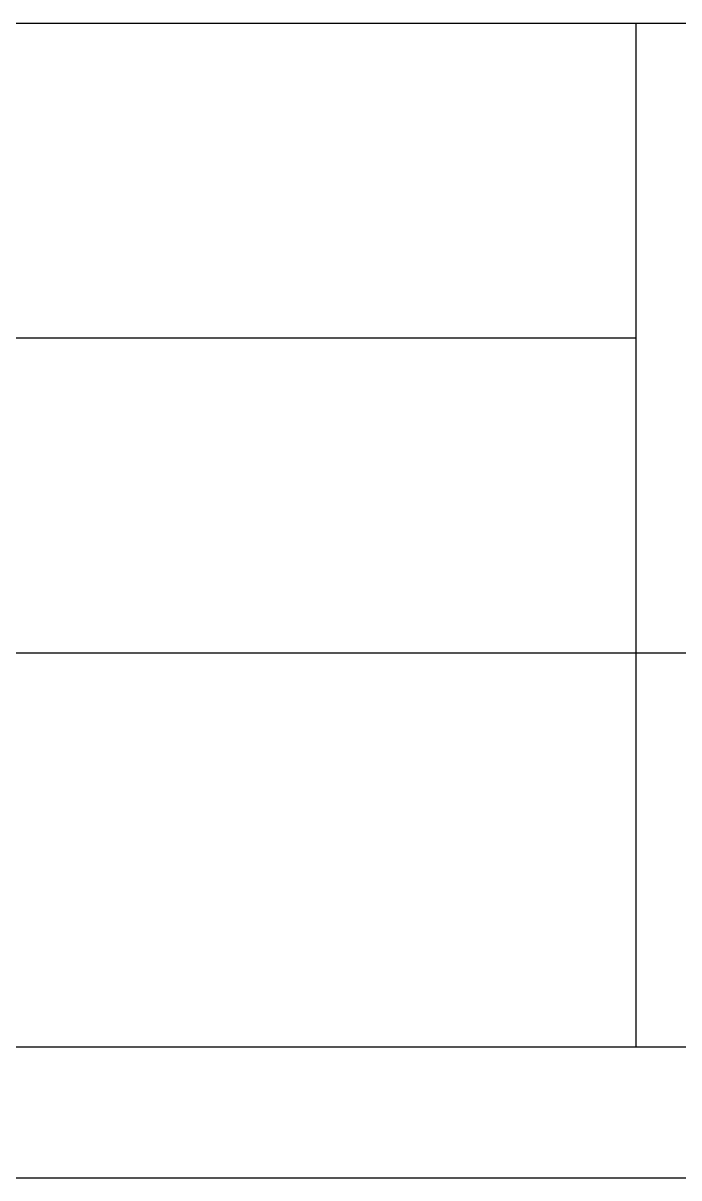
# Model space of a CAD drawing. Extents: x 0.2 to 49.5, y 17.6 to 52.5.
# Drawn here: x 37.92 to 40.85, y 17.64 to 22.81 of the extents above; entities that cross this region are included whole.
import ezdxf

# ---------------------------------------------------------------- set-up
doc = ezdxf.new("R2010")
doc.units = 0
doc.layers.get('0').update_dxf_attribs({"linetype": 'CONTINUOUS'})

msp = doc.modelspace()

# ---------------------------------------------------------------- linework, layer by layer
at = {"color": 7}
for points in [[(25.3957, 22.8094), (48.8758, 22.8094)], [(40.6578, 18.2307), (40.6578, 22.8094)], [(40.6578, 21.4005), (25.3957, 21.4005)], [(48.8758, 19.9917), (25.3957, 19.9917)], [(0.7416, 18.2307), (48.8758, 18.2307)], [(0.1546, 17.6437), (49.4628, 17.6437)]]:
    msp.add_lwpolyline(points, dxfattribs=at)
at = {"color": 7, "const_width": 0.0000000783}
for points in [[(37.9913, 22.3542), (37.9913, 22.6477), (38.2035, 22.6477), (38.2035, 22.613), (38.0301, 22.613), (38.0301, 22.5232), (38.1925, 22.5232), (38.1925, 22.4887), (38.0301, 22.4887), (38.0301, 22.3888), (38.2103, 22.3888), (38.2103, 22.3542), (37.9913, 22.3542)], [(38.8966, 22.3542), (38.8966, 22.6477), (38.9327, 22.6477), (38.9327, 22.3542), (38.8966, 22.3542)], [(38.245, 22.4176), (38.2806, 22.4233), (38.2838, 22.4101), (38.2894, 22.3991), (38.2973, 22.3904), (38.3077, 22.3841), (38.3204, 22.3803), (38.3356, 22.379), (38.3508, 22.3801), (38.363, 22.3835), (38.3725, 22.3891), (38.3792, 22.3962), (38.3832, 22.4042), (38.3845, 22.4128), (38.3833, 22.4204), (38.3798, 22.4268), (38.3739, 22.4321), (38.3665, 22.4356), (38.3542, 22.4396), (38.337, 22.4443), (38.3133, 22.4506), (38.295, 22.4564), (38.2821, 22.4616), (38.2727, 22.4671), (38.265, 22.4738), (38.2589, 22.4818), (38.2545, 22.4907), (38.2518, 22.5002), (38.251, 22.5103), (38.2517, 22.5196), (38.2538, 22.5284), (38.2575, 22.5367), (38.2623, 22.5443), (38.2682, 22.551), (38.2752, 22.5568), (38.2815, 22.5607), (38.2891, 22.5642), (38.2981, 22.5673), (38.308, 22.5697), (38.3184, 22.5711), (38.3292, 22.5716), (38.3452, 22.5708), (38.3599, 22.5684), (38.3732, 22.5644), (38.3847, 22.559), (38.394, 22.5525), (38.4011, 22.5449), (38.4065, 22.5357), (38.4106, 22.5248), (38.4135, 22.5119), (38.3783, 22.5071), (38.3757, 22.5173), (38.371, 22.5258), (38.3644, 22.5328), (38.3556, 22.5379), (38.3448, 22.5409), (38.3318, 22.542), (38.3169, 22.5411), (38.3051, 22.5383), (38.2964, 22.5338), (38.2905, 22.528), (38.287, 22.5216), (38.2858, 22.5145), (38.2863, 22.51), (38.2877, 22.5058), (38.2902, 22.5019), (38.2937, 22.4983), (38.2983, 22.4951), (38.304, 22.4923), (38.31, 22.4904), (38.3206, 22.4873), (38.3358, 22.4831), (38.3588, 22.4767), (38.3766, 22.4711), (38.3892, 22.4664), (38.3986, 22.4614), (38.4065, 22.4551), (38.4129, 22.4475), (38.4177, 22.4385), (38.4206, 22.4283), (38.4215, 22.4166), (38.4204, 22.4049), (38.4169, 22.3936), (38.411, 22.3827), (38.403, 22.3729), (38.3929, 22.3647), (38.3807, 22.3581), (38.3669, 22.3532), (38.3519, 22.3503), (38.3358, 22.3494), (38.3104, 22.3513), (38.2894, 22.357), (38.2727, 22.3666), (38.2599, 22.3799), (38.2507, 22.3969), (38.245, 22.4176)], [(38.6031, 22.4321), (38.6386, 22.4275), (38.6327, 22.4048), (38.6228, 22.3857), (38.6088, 22.3701), (38.5917, 22.3586), (38.5721, 22.3517), (38.5501, 22.3494), (38.5229, 22.3525), (38.4995, 22.3621), (38.4799, 22.3779), (38.4652, 22.3997), (38.4563, 22.4269), (38.4534, 22.4597), (38.4546, 22.4817), (38.4584, 22.5018), (38.4648, 22.52), (38.4737, 22.5357), (38.4853, 22.5486), (38.4995, 22.5587), (38.5155, 22.5659), (38.5324, 22.5702), (38.5503, 22.5716), (38.572, 22.5697), (38.5908, 22.5638), (38.6069, 22.5541), (38.6198, 22.5408), (38.6293, 22.5242), (38.6352, 22.5043), (38.6001, 22.4989), (38.5959, 22.512), (38.59, 22.5228), (38.5824, 22.5312), (38.5733, 22.5372), (38.5631, 22.5408), (38.5517, 22.542), (38.5346, 22.5398), (38.5199, 22.5333), (38.5074, 22.5225), (38.498, 22.5069), (38.4923, 22.4863), (38.4904, 22.4607), (38.4922, 22.4347), (38.4977, 22.414), (38.5068, 22.3984), (38.5189, 22.3876), (38.5332, 22.3812), (38.5497, 22.379), (38.563, 22.3805), (38.5748, 22.3848), (38.5851, 22.392), (38.5934, 22.4023), (38.5994, 22.4156), (38.6031, 22.4321)], [(38.8081, 22.3804), (38.7949, 22.3702), (38.7821, 22.3622), (38.7696, 22.3564), (38.7569, 22.3525), (38.7437, 22.3502), (38.7298, 22.3494), (38.7083, 22.3513), (38.6903, 22.357), (38.676, 22.3665), (38.6655, 22.379), (38.6593, 22.3935), (38.6572, 22.4102), (38.658, 22.4203), (38.6603, 22.4299), (38.6643, 22.4388), (38.6695, 22.4468), (38.6757, 22.4537), (38.6829, 22.4595), (38.6909, 22.4643), (38.6995, 22.4682), (38.7088, 22.4713), (38.7171, 22.4731), (38.7278, 22.4749), (38.7409, 22.4767), (38.7674, 22.4804), (38.7888, 22.4845), (38.8051, 22.4891), (38.8052, 22.4935), (38.8053, 22.4966), (38.8053, 22.4985), (38.8042, 22.5118), (38.8008, 22.5221), (38.7951, 22.5296), (38.7844, 22.5363), (38.7707, 22.5404), (38.7541, 22.5418), (38.7386, 22.5408), (38.7261, 22.5378), (38.7165, 22.5329), (38.7092, 22.5254), (38.7032, 22.5149), (38.6986, 22.5013), (38.6634, 22.5061), (38.6673, 22.5203), (38.6725, 22.5324), (38.6792, 22.5427), (38.6876, 22.5512), (38.6982, 22.5584), (38.711, 22.5641), (38.7256, 22.5683), (38.7417, 22.5708), (38.7593, 22.5716), (38.7763, 22.5709), (38.791, 22.5688), (38.8035, 22.5652), (38.8139, 22.5606), (38.8222, 22.5552), (38.8285, 22.5491), (38.8334, 22.542), (38.8371, 22.5339), (38.8398, 22.5246), (38.8408, 22.5168), (38.8414, 22.5057), (38.8416, 22.4913), (38.8416, 22.4433), (38.8418, 22.4139), (38.8426, 22.3927), (38.8439, 22.3797), (38.8459, 22.371), (38.8489, 22.3624), (38.853, 22.3542), (38.8153, 22.3542), (38.812, 22.3621), (38.8096, 22.3708), (38.8081, 22.3804)], [(39.1273, 22.3804), (39.1141, 22.3702), (39.1012, 22.3622), (39.0887, 22.3564), (39.0761, 22.3525), (39.0628, 22.3502), (39.049, 22.3494), (39.0274, 22.3513), (39.0095, 22.357), (38.9951, 22.3665), (38.9847, 22.379), (38.9784, 22.3935), (38.9763, 22.4102), (38.9771, 22.4203), (38.9795, 22.4299), (38.9834, 22.4388), (38.9886, 22.4468), (38.9948, 22.4537), (39.002, 22.4595), (39.01, 22.4643), (39.0187, 22.4682), (39.028, 22.4713), (39.0362, 22.4731), (39.0469, 22.4749), (39.06, 22.4767), (39.0865, 22.4804), (39.1079, 22.4845), (39.1243, 22.4891), (39.1244, 22.4935), (39.1244, 22.4966), (39.1245, 22.4985), (39.1233, 22.5118), (39.1199, 22.5221), (39.1142, 22.5296), (39.1035, 22.5363), (39.0899, 22.5404), (39.0732, 22.5418), (39.0577, 22.5408), (39.0452, 22.5378), (39.0357, 22.5329), (39.0283, 22.5254), (39.0223, 22.5149), (39.0177, 22.5013), (38.9825, 22.5061), (38.9864, 22.5203), (38.9917, 22.5324), (38.9983, 22.5427), (39.0068, 22.5512), (39.0174, 22.5584), (39.0302, 22.5641), (39.0448, 22.5683), (39.0609, 22.5708), (39.0784, 22.5716), (39.0954, 22.5709), (39.1102, 22.5688), (39.1227, 22.5652), (39.133, 22.5606), (39.1413, 22.5552), (39.1477, 22.5491), (39.1525, 22.542), (39.1562, 22.5339), (39.1589, 22.5246), (39.1599, 22.5168), (39.1605, 22.5057), (39.1607, 22.4913), (39.1607, 22.4433), (39.1609, 22.4139), (39.1617, 22.3927), (39.163, 22.3797), (39.165, 22.371), (39.1681, 22.3624), (39.1721, 22.3542), (39.1345, 22.3542), (39.1312, 22.3621), (39.1288, 22.3708), (39.1273, 22.3804)], [(39.2266, 22.5258), (39.2266, 22.5668), (39.2676, 22.5668), (39.2676, 22.5258), (39.2266, 22.5258)], [(38.8051, 22.4609), (38.7899, 22.4558), (38.7702, 22.4513), (38.7463, 22.4473), (38.7329, 22.4451), (38.7224, 22.4426), (38.7148, 22.4401), (38.7092, 22.437), (38.7044, 22.4331), (38.7006, 22.4284), (38.6978, 22.423), (38.6962, 22.4173), (38.6956, 22.4112), (38.6968, 22.4022), (38.7005, 22.3942), (38.7065, 22.3872), (38.7149, 22.3819), (38.7256, 22.3787), (38.7385, 22.3776), (38.7518, 22.3786), (38.7642, 22.3817), (38.7755, 22.3867), (38.7853, 22.3935), (38.7933, 22.4018), (38.7993, 22.4116), (38.8025, 22.4211), (38.8045, 22.4331), (38.8051, 22.4477), (38.8051, 22.4609)], [(39.1243, 22.4609), (39.109, 22.4558), (39.0894, 22.4513), (39.0654, 22.4473), (39.052, 22.4451), (39.0415, 22.4426), (39.034, 22.4401), (39.0283, 22.437), (39.0235, 22.4331), (39.0197, 22.4284), (39.017, 22.423), (39.0153, 22.4173), (39.0147, 22.4112), (39.016, 22.4022), (39.0196, 22.3942), (39.0257, 22.3872), (39.034, 22.3819), (39.0447, 22.3787), (39.0576, 22.3776), (39.071, 22.3786), (39.0833, 22.3817), (39.0946, 22.3867), (39.1045, 22.3935), (39.1124, 22.4018), (39.1184, 22.4116), (39.1217, 22.4211), (39.1236, 22.4331), (39.1243, 22.4477), (39.1243, 22.4609)], [(39.2266, 22.3952), (39.2676, 22.3952), (39.2676, 22.3542), (39.2266, 22.3542), (39.2266, 22.3952)], [(37.9905, 20.9644), (37.9905, 21.2579), (38.0916, 21.2579), (38.1126, 21.2574), (38.13, 21.256), (38.1438, 21.2537), (38.1598, 21.2488), (38.1742, 21.2418), (38.1869, 21.2327), (38.2011, 21.2184), (38.2127, 21.2017), (38.2216, 21.1825), (38.228, 21.1612), (38.2319, 21.138), (38.2331, 21.1128), (38.2323, 21.0913), (38.2297, 21.0716), (38.2253, 21.0535), (38.2196, 21.0373), (38.213, 21.023), (38.2053, 21.0108), (38.1969, 21.0003), (38.188, 20.9914), (38.1786, 20.9841), (38.1682, 20.9782), (38.1566, 20.9733), (38.1435, 20.9694), (38.1292, 20.9666), (38.1135, 20.965), (38.0964, 20.9644), (37.9905, 20.9644)], [(38.2822, 21.2165), (38.2822, 21.2579), (38.3182, 21.2579), (38.3182, 21.2165), (38.2822, 21.2165)], [(38.4063, 20.9644), (38.3729, 20.9644), (38.3729, 21.2579), (38.4089, 21.2579), (38.4089, 21.1532), (38.4255, 21.1691), (38.445, 21.1787), (38.4672, 21.1818), (38.48, 21.181), (38.4924, 21.1783), (38.5043, 21.1739), (38.5153, 21.1679), (38.5249, 21.1605), (38.5331, 21.1517), (38.5401, 21.1415), (38.546, 21.13), (38.5509, 21.1172), (38.5544, 21.1034), (38.5566, 21.089), (38.5573, 21.0739), (38.5543, 21.0402), (38.5453, 21.0121), (38.5302, 20.9894), (38.511, 20.9729), (38.4894, 20.9629), (38.4654, 20.9596), (38.4421, 20.9631), (38.4224, 20.9736), (38.4063, 20.991), (38.4063, 20.9644)], [(38.8289, 21.2161), (38.8289, 21.2579), (38.865, 21.2579), (38.865, 21.2161), (38.8289, 21.2161)], [(39.2862, 20.9644), (39.2862, 20.9912), (39.2706, 20.9737), (39.2508, 20.9631), (39.2268, 20.9596), (39.2103, 20.9612), (39.1947, 20.9658), (39.18, 20.9736), (39.1669, 20.9842), (39.1559, 20.9972), (39.147, 21.0128), (39.1405, 21.0303), (39.1366, 21.0496), (39.1353, 21.0705), (39.1364, 21.0911), (39.14, 21.1103), (39.1459, 21.1283), (39.1541, 21.1442), (39.1647, 21.1575), (39.1777, 21.168), (39.1924, 21.1757), (39.2082, 21.1803), (39.2252, 21.1818), (39.2375, 21.1809), (39.2489, 21.1782), (39.2594, 21.1737), (39.2688, 21.1678), (39.2769, 21.1607), (39.2838, 21.1526), (39.2838, 21.2579), (39.3197, 21.2579), (39.3197, 20.9644), (39.2862, 20.9644)], [(38.092, 20.999), (38.11, 20.9997), (38.1251, 21.0015), (38.1375, 21.0045), (38.1478, 21.0085), (38.1566, 21.0136), (38.1639, 21.0197), (38.1724, 21.0299), (38.1796, 21.0423), (38.1854, 21.0568), (38.1897, 21.0735), (38.1922, 21.0923), (38.1931, 21.1134), (38.1914, 21.1417), (38.1864, 21.1653), (38.178, 21.1841), (38.1672, 21.1988), (38.1549, 21.2099), (38.1412, 21.2173), (38.1287, 21.2206), (38.112, 21.2226), (38.091, 21.2233), (38.0293, 21.2233), (38.0293, 20.999), (38.092, 20.999)], [(39.059, 20.9906), (39.0458, 20.9804), (39.033, 20.9724), (39.0204, 20.9666), (39.0078, 20.9627), (38.9946, 20.9604), (38.9807, 20.9596), (38.9591, 20.9615), (38.9412, 20.9672), (38.9269, 20.9767), (38.9164, 20.9892), (38.9101, 21.0038), (38.908, 21.0205), (38.9088, 21.0306), (38.9112, 21.0401), (38.9151, 21.049), (38.9204, 21.057), (38.9266, 21.0639), (38.9338, 21.0697), (38.9418, 21.0745), (38.9504, 21.0784), (38.9597, 21.0815), (38.968, 21.0834), (38.9786, 21.0852), (38.9917, 21.0869), (39.0183, 21.0906), (39.0397, 21.0948), (39.056, 21.0994), (39.0561, 21.1037), (39.0562, 21.1068), (39.0562, 21.1088), (39.055, 21.122), (39.0516, 21.1323), (39.046, 21.1398), (39.0353, 21.1466), (39.0216, 21.1506), (39.0049, 21.152), (38.9895, 21.151), (38.9769, 21.148), (38.9674, 21.1431), (38.96, 21.1356), (38.954, 21.1251), (38.9495, 21.1116), (38.9142, 21.1164), (38.9181, 21.1305), (38.9234, 21.1427), (38.9301, 21.1529), (38.9385, 21.1615), (38.9491, 21.1686), (38.9619, 21.1743), (38.9765, 21.1785), (38.9926, 21.181), (39.0101, 21.1818), (39.0272, 21.1811), (39.0419, 21.179), (39.0544, 21.1754), (39.0647, 21.1708), (39.0731, 21.1654), (39.0794, 21.1593), (39.0842, 21.1523), (39.0879, 21.1441), (39.0906, 21.1348), (39.0916, 21.127), (39.0922, 21.1159), (39.0924, 21.1016), (39.0924, 21.0535), (39.0927, 21.0241), (39.0934, 21.0029), (39.0947, 20.9899), (39.0968, 20.9812), (39.0998, 20.9727), (39.1038, 20.9644), (39.0662, 20.9644), (39.0629, 20.9723), (39.0605, 20.9811), (39.059, 20.9906)], [(39.3629, 21.0707), (39.3665, 21.1067), (39.3775, 21.1359), (39.3957, 21.1582), (39.4154, 21.1713), (39.4376, 21.1792), (39.4626, 21.1818), (39.4901, 21.1786), (39.5139, 21.1691), (39.5343, 21.1531), (39.5497, 21.1315), (39.559, 21.1051), (39.5621, 21.0737), (39.5607, 21.0483), (39.5566, 21.0268), (39.5498, 21.0092), (39.5403, 20.9946), (39.5284, 20.9825), (39.514, 20.9726), (39.4978, 20.9654), (39.4807, 20.9611), (39.4626, 20.9596), (39.4347, 20.9628), (39.4107, 20.9723), (39.3904, 20.9882), (39.3751, 21.0101), (39.366, 21.0376), (39.3629, 21.0707)], [(38.2822, 21.177), (38.3182, 21.177), (38.3182, 20.9644), (38.2822, 20.9644), (38.2822, 21.177)], [(38.4059, 21.0723), (38.4071, 21.0492), (38.4105, 21.0308), (38.4163, 21.0171), (38.429, 21.0016), (38.4444, 20.9923), (38.4624, 20.9892), (38.4774, 20.9915), (38.491, 20.9984), (38.5032, 21.0098), (38.5128, 21.0257), (38.5185, 21.0461), (38.5204, 21.0709), (38.5186, 21.0963), (38.5131, 21.1167), (38.5039, 21.1324), (38.4921, 21.1434), (38.4788, 21.15), (38.464, 21.1522), (38.4489, 21.1499), (38.4353, 21.1431), (38.4231, 21.1317), (38.4136, 21.116), (38.4078, 21.0962), (38.4059, 21.0723)], [(38.7405, 20.9644), (38.7405, 20.9956), (38.7219, 20.9756), (38.6994, 20.9636), (38.673, 20.9596), (38.6607, 20.9604), (38.649, 20.9628), (38.6379, 20.9668), (38.6279, 20.972), (38.6198, 20.9781), (38.6136, 20.9849), (38.6089, 20.9928), (38.6052, 21.0017), (38.6025, 21.0117), (38.6013, 21.0201), (38.6006, 21.0313), (38.6003, 21.0453), (38.6003, 21.177), (38.6364, 21.177), (38.6364, 21.0591), (38.6366, 21.0423), (38.6373, 21.0297), (38.6386, 21.0211), (38.6417, 21.0123), (38.6465, 21.0048), (38.653, 20.9987), (38.6609, 20.9942), (38.67, 20.9915), (38.6802, 20.9906), (38.6908, 20.9916), (38.7009, 20.9943), (38.7106, 20.9989), (38.7192, 21.0052), (38.7259, 21.0127), (38.7307, 21.0216), (38.734, 21.0326), (38.736, 21.0464), (38.7367, 21.0631), (38.7367, 21.177), (38.7727, 21.177), (38.7727, 20.9644), (38.7405, 20.9644)], [(38.7901, 20.9126), (38.7968, 20.911), (38.8025, 20.9101), (38.8071, 20.9098), (38.8138, 20.9106), (38.8193, 20.913), (38.8235, 20.9171), (38.8265, 20.9244), (38.8283, 20.9366), (38.8289, 20.9536), (38.8289, 21.177), (38.865, 21.177), (38.865, 20.9528), (38.8639, 20.9293), (38.8604, 20.9111), (38.8548, 20.8981), (38.8442, 20.887), (38.8298, 20.8804), (38.8115, 20.8781), (38.8019, 20.8785), (38.7925, 20.8798), (38.7833, 20.8819), (38.7901, 20.9126)], [(39.1723, 21.0705), (39.1742, 21.0456), (39.18, 21.0252), (39.1895, 21.0095), (39.2017, 20.9982), (39.2152, 20.9915), (39.2302, 20.9892), (39.2451, 20.9914), (39.2585, 20.9978), (39.2703, 21.0086), (39.2795, 21.0237), (39.285, 21.0434), (39.2868, 21.0675), (39.285, 21.094), (39.2793, 21.1154), (39.27, 21.1316), (39.2579, 21.1429), (39.2441, 21.1497), (39.2286, 21.152), (39.2134, 21.1498), (39.2, 21.1433), (39.1884, 21.1324), (39.1795, 21.1168), (39.1741, 21.0962), (39.1723, 21.0705)], [(39.3999, 21.0707), (39.4019, 21.0458), (39.4079, 21.0254), (39.4178, 21.0096), (39.4307, 20.9983), (39.4456, 20.9915), (39.4626, 20.9892), (39.4795, 20.9915), (39.4944, 20.9983), (39.5072, 21.0097), (39.5171, 21.0257), (39.5231, 21.0464), (39.5251, 21.0719), (39.5231, 21.0961), (39.5171, 21.116), (39.5071, 21.1317), (39.4942, 21.143), (39.4794, 21.1497), (39.4626, 21.152), (39.4456, 21.1498), (39.4307, 21.143), (39.4178, 21.1318), (39.4079, 21.116), (39.4019, 21.0957), (39.3999, 21.0707)], [(39.6144, 21.136), (39.6144, 21.177), (39.6554, 21.177), (39.6554, 21.136), (39.6144, 21.136)], [(39.056, 21.0711), (39.0407, 21.0661), (39.0211, 21.0615), (38.9971, 21.0575), (38.9838, 21.0553), (38.9733, 21.0529), (38.9657, 21.0503), (38.96, 21.0472), (38.9553, 21.0433), (38.9515, 21.0386), (38.9487, 21.0333), (38.947, 21.0276), (38.9465, 21.0215), (38.9477, 21.0124), (38.9513, 21.0044), (38.9574, 20.9974), (38.9658, 20.9921), (38.9764, 20.9889), (38.9893, 20.9878), (39.0027, 20.9889), (39.015, 20.9919), (39.0264, 20.9969), (39.0362, 21.0038), (39.0441, 21.0121), (39.0502, 21.0219), (39.0534, 21.0313), (39.0553, 21.0433), (39.056, 21.0579), (39.056, 21.0711)], [(39.6144, 21.0055), (39.6554, 21.0055), (39.6554, 20.9644), (39.6144, 20.9644), (39.6144, 21.0055)]]:
    msp.add_lwpolyline(points, dxfattribs=at)
at = {"color": 5, "const_width": 0.0000000783}
for points in [[(39.0593, 21.6453), (39.0204, 21.6453), (39.0204, 21.9209), (39.0101, 21.911), (38.9978, 21.901), (38.9835, 21.8911), (38.9689, 21.882), (38.9552, 21.8746), (38.9426, 21.8688), (38.9426, 21.9106), (38.9634, 21.9227), (38.9825, 21.9365), (38.9997, 21.9519), (39.0144, 21.9679), (39.0259, 21.9836), (39.0343, 21.999), (39.0593, 21.999), (39.0593, 21.6453)], [(39.4286, 21.6453), (39.3897, 21.6453), (39.3897, 21.9209), (39.3794, 21.911), (39.3671, 21.901), (39.3529, 21.8911), (39.3382, 21.882), (39.3245, 21.8746), (39.3119, 21.8688), (39.3119, 21.9106), (39.3327, 21.9227), (39.3518, 21.9365), (39.369, 21.9519), (39.3837, 21.9679), (39.3952, 21.9836), (39.4036, 21.999), (39.4286, 21.999), (39.4286, 21.6453)], [(39.1806, 21.8512), (39.1806, 21.9005), (39.225, 21.9005), (39.225, 21.8512), (39.1806, 21.8512)], [(39.1806, 21.6946), (39.225, 21.6946), (39.225, 21.6453), (39.1806, 21.6453), (39.1806, 21.6946)], [(38.2719, 20.2507), (38.2719, 20.6029), (38.3811, 20.6029), (38.4038, 20.6023), (38.4226, 20.6006), (38.4375, 20.5978), (38.4548, 20.5919), (38.4703, 20.5835), (38.484, 20.5726), (38.4993, 20.5554), (38.5118, 20.5354), (38.5215, 20.5124), (38.5284, 20.4868), (38.5326, 20.4589), (38.534, 20.4287), (38.533, 20.4029), (38.5302, 20.3792), (38.5255, 20.3576), (38.5194, 20.3381), (38.5122, 20.321), (38.5039, 20.3063), (38.4949, 20.2937), (38.4852, 20.2831), (38.4751, 20.2743), (38.4639, 20.2672), (38.4513, 20.2613), (38.4372, 20.2567), (38.4217, 20.2533), (38.4047, 20.2513), (38.3863, 20.2507), (38.2719, 20.2507)], [(38.3815, 20.2922), (38.4009, 20.2929), (38.4173, 20.2951), (38.4307, 20.2987), (38.4418, 20.3036), (38.4513, 20.3097), (38.4592, 20.317), (38.4684, 20.3293), (38.4761, 20.3441), (38.4824, 20.3615), (38.487, 20.3815), (38.4898, 20.4041), (38.4907, 20.4294), (38.4889, 20.4634), (38.4835, 20.4917), (38.4744, 20.5143), (38.4627, 20.5319), (38.4495, 20.5452), (38.4347, 20.5541), (38.4212, 20.5581), (38.4031, 20.5605), (38.3805, 20.5613), (38.3139, 20.5613), (38.3139, 20.2922), (38.3815, 20.2922)], [(38.9409, 20.3741), (38.9829, 20.3624), (38.9717, 20.3271), (38.9559, 20.2979), (38.9354, 20.2748), (38.9109, 20.2581), (38.8829, 20.248), (38.8516, 20.2447), (38.8196, 20.2472), (38.7918, 20.255), (38.7683, 20.2678), (38.7486, 20.2856), (38.7323, 20.308), (38.7194, 20.335), (38.7101, 20.365), (38.7045, 20.3965), (38.7026, 20.4294), (38.7047, 20.4645), (38.711, 20.4965), (38.7215, 20.5254), (38.7359, 20.5505), (38.7539, 20.5712), (38.7754, 20.5876), (38.7994, 20.5994), (38.8251, 20.6065), (38.8523, 20.6089), (38.8823, 20.6059), (38.909, 20.5969), (38.9323, 20.582), (38.9517, 20.5616), (38.9668, 20.5364), (38.9774, 20.5063), (38.9361, 20.4955), (38.9277, 20.5188), (38.917, 20.5374), (38.9041, 20.5514), (38.889, 20.5612), (38.8714, 20.567), (38.8514, 20.569), (38.8284, 20.5668), (38.808, 20.5603), (38.7903, 20.5495), (38.7756, 20.5351), (38.7641, 20.5177), (38.7558, 20.4973), (38.7503, 20.4752), (38.747, 20.4526), (38.7459, 20.4296), (38.7472, 20.401), (38.7511, 20.3748), (38.7577, 20.3512), (38.767, 20.3307), (38.7792, 20.314), (38.7943, 20.3011), (38.8113, 20.2919), (38.8293, 20.2864), (38.8481, 20.2845), (38.8704, 20.287), (38.8903, 20.2946), (38.9078, 20.3071), (38.9224, 20.3246), (38.9334, 20.3469), (38.9409, 20.3741)], [(39.275, 20.2507), (39.275, 20.6029), (39.3139, 20.6029), (39.3139, 20.2507), (39.275, 20.2507)], [(39.696, 20.6048), (39.747, 20.6048), (39.6994, 20.5375), (39.6672, 20.5375), (39.696, 20.6048)], [(39.1794, 20.2821), (39.1652, 20.2699), (39.1513, 20.2602), (39.1378, 20.2533), (39.1241, 20.2486), (39.1098, 20.2458), (39.0949, 20.2449), (39.0716, 20.2472), (39.0522, 20.254), (39.0367, 20.2654), (39.0254, 20.2804), (39.0186, 20.2979), (39.0164, 20.3179), (39.0172, 20.3301), (39.0198, 20.3415), (39.024, 20.3522), (39.0297, 20.3618), (39.0364, 20.3701), (39.0442, 20.377), (39.0528, 20.3828), (39.0621, 20.3875), (39.0722, 20.3912), (39.0811, 20.3934), (39.0926, 20.3956), (39.1067, 20.3977), (39.1354, 20.4021), (39.1585, 20.4071), (39.1762, 20.4126), (39.1763, 20.4178), (39.1763, 20.4216), (39.1764, 20.4239), (39.1751, 20.4398), (39.1715, 20.4522), (39.1653, 20.4611), (39.1538, 20.4693), (39.139, 20.4741), (39.121, 20.4758), (39.1043, 20.4746), (39.0908, 20.471), (39.0805, 20.4651), (39.0725, 20.4561), (39.0661, 20.4435), (39.0611, 20.4272), (39.0231, 20.433), (39.0273, 20.4499), (39.033, 20.4646), (39.0402, 20.4769), (39.0493, 20.4871), (39.0607, 20.4957), (39.0745, 20.5026), (39.0903, 20.5076), (39.1077, 20.5106), (39.1266, 20.5116), (39.145, 20.5107), (39.1609, 20.5082), (39.1744, 20.5039), (39.1856, 20.4983), (39.1946, 20.4919), (39.2015, 20.4845), (39.2066, 20.4761), (39.2107, 20.4663), (39.2136, 20.4551), (39.2146, 20.4458), (39.2153, 20.4325), (39.2155, 20.4152), (39.2155, 20.3576), (39.2158, 20.3223), (39.2166, 20.2969), (39.218, 20.2813), (39.2202, 20.2708), (39.2235, 20.2606), (39.2278, 20.2507), (39.1872, 20.2507), (39.1836, 20.2601), (39.181, 20.2706), (39.1794, 20.2821)], [(39.5811, 20.3782), (39.5851, 20.4214), (39.5969, 20.4564), (39.6166, 20.4832), (39.6378, 20.499), (39.6619, 20.5084), (39.6888, 20.5116), (39.7185, 20.5077), (39.7443, 20.4962), (39.7662, 20.4771), (39.7829, 20.4512), (39.7929, 20.4194), (39.7963, 20.3818), (39.7948, 20.3513), (39.7904, 20.3255), (39.783, 20.3044), (39.7728, 20.2869), (39.7599, 20.2723), (39.7443, 20.2605), (39.7268, 20.2518), (39.7083, 20.2466), (39.6888, 20.2449), (39.6587, 20.2487), (39.6327, 20.2602), (39.6109, 20.2792), (39.5944, 20.3055), (39.5844, 20.3385), (39.5811, 20.3782)], [(39.8419, 20.2507), (39.8419, 20.5058), (39.8769, 20.5058), (39.8769, 20.4695), (39.8963, 20.4929), (39.9207, 20.5069), (39.95, 20.5116), (39.9635, 20.5106), (39.9762, 20.5079), (39.9882, 20.5033), (39.9988, 20.4972), (40.0075, 20.4899), (40.0142, 20.4815), (40.0194, 20.472), (40.0235, 20.4614), (40.0263, 20.4496), (40.0275, 20.4396), (40.0283, 20.4256), (40.0285, 20.4075), (40.0285, 20.2507), (39.9896, 20.2507), (39.9896, 20.4059), (39.9891, 20.422), (39.9876, 20.4352), (39.985, 20.4454), (39.9812, 20.4535), (39.9759, 20.4605), (39.9689, 20.4663), (39.9608, 20.4706), (39.9517, 20.4732), (39.9418, 20.4741), (39.926, 20.4721), (39.9117, 20.4663), (39.8989, 20.4566), (39.8888, 20.4414), (39.8828, 20.4192), (39.8808, 20.39), (39.8808, 20.2507), (39.8419, 20.2507)], [(39.3537, 20.2507), (39.3537, 20.2857), (39.4998, 20.4722), (39.4839, 20.4714), (39.4693, 20.4709), (39.4559, 20.4707), (39.3623, 20.4707), (39.3623, 20.5058), (39.55, 20.5058), (39.55, 20.4772), (39.4257, 20.3153), (39.4017, 20.2857), (39.4188, 20.2869), (39.4351, 20.2877), (39.4508, 20.2879), (39.5569, 20.2879), (39.5569, 20.2507), (39.3537, 20.2507)], [(39.6211, 20.3782), (39.6233, 20.3483), (39.6297, 20.3238), (39.6404, 20.3048), (39.6543, 20.2913), (39.6705, 20.2832), (39.6888, 20.2805), (39.7071, 20.2832), (39.7231, 20.2913), (39.737, 20.305), (39.7477, 20.3241), (39.7541, 20.3491), (39.7563, 20.3797), (39.7541, 20.4087), (39.7477, 20.4326), (39.7369, 20.4514), (39.723, 20.4649), (39.7069, 20.4731), (39.6888, 20.4758), (39.6705, 20.4731), (39.6543, 20.465), (39.6404, 20.4515), (39.6297, 20.4326), (39.6233, 20.4082), (39.6211, 20.3782)], [(39.1762, 20.3787), (39.1597, 20.3726), (39.1385, 20.3672), (39.1126, 20.3624), (39.0981, 20.3597), (39.0868, 20.3568), (39.0786, 20.3537), (39.0725, 20.35), (39.0674, 20.3453), (39.0633, 20.3397), (39.0603, 20.3333), (39.0585, 20.3264), (39.0579, 20.3191), (39.0592, 20.3082), (39.0631, 20.2986), (39.0697, 20.2903), (39.0787, 20.2839), (39.0902, 20.28), (39.1042, 20.2788), (39.1186, 20.28), (39.1319, 20.2836), (39.1442, 20.2897), (39.1548, 20.2979), (39.1634, 20.3079), (39.1699, 20.3196), (39.1734, 20.3309), (39.1755, 20.3453), (39.1762, 20.3629), (39.1762, 20.3787)], [(38.5978, 20.2507), (38.5978, 20.2999), (38.6421, 20.2999), (38.6421, 20.2507), (38.5978, 20.2507)]]:
    msp.add_lwpolyline(points, dxfattribs=at)

doc.saveas('drawing.dxf')
